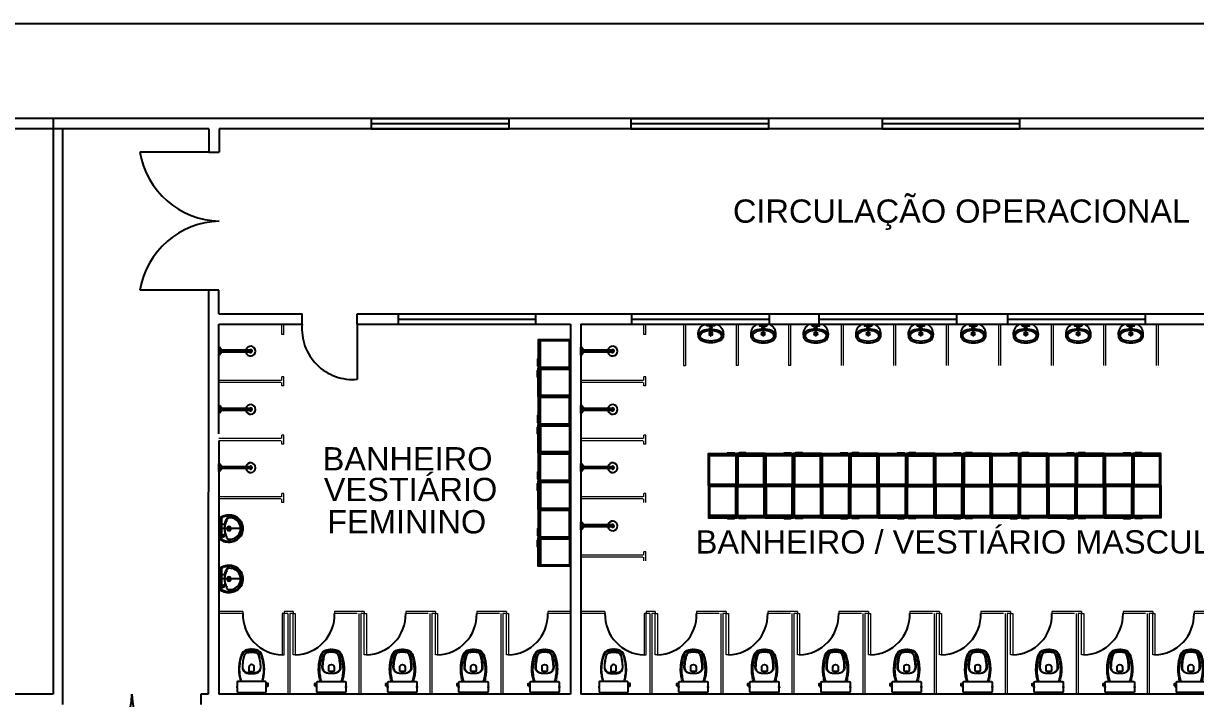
# Model space of a CAD drawing. Header units: metres. Extents: x 257 to 767, y -173 to 1.
# Drawn here: x 337.41 to 354.4, y -89.23 to -79.44 of the extents above; entities that cross this region are included whole.
import ezdxf
from ezdxf.enums import TextEntityAlignment as Align

# ---------------------------------------------------------------- set-up
doc = ezdxf.new("R2010")
doc.units = ezdxf.units.M
doc.header["$LTSCALE"] = 10
for name, pattern in [('ACAD_ISO02W100', [15, 12, -3]), ('HIDDEN', [0.375, 0.25, -0.125]), ('TRACEJADAX2', [38.1, 25.4, -12.7])]:
    doc.linetypes.add(name, pattern=pattern)
doc.layers.get('0').update_dxf_attribs({"color": 254})
for name, color, linetype in [('01-SANIT', 254, 'Continuous'), ('02-SANIT', 7, 'Continuous'), ('ELETEXTO LUMINÁRIAS', 254, 'Continuous'), ('ESQ', 254, 'Continuous'), ('exq. externa', 2, 'Continuous'), ('mancha', 7, 'Continuous'), ('Parede', 254, 'Continuous'), ('VP', 12, 'Continuous')]:
    doc.layers.add(name, color=color, linetype=linetype)
doc.layers.add('DIVISORIA', color=254, linetype='Continuous', lineweight=9)
for name, color, linetype, plot in [('Janelas', 254, 'Continuous', False), ('Móveis', 254, 'Continuous', False), ('Portas', 254, 'ACAD_ISO02W100', False)]:
    doc.layers.add(name, color=color, linetype=linetype, plot=plot)
doc.styles.add('ARIAL', font='')
doc.styles.get("Standard").update_dxf_attribs({"font": ''})
doc.styles.get('ARIAL').set_extended_font_data('Arial')
doc.styles.get('Standard').set_extended_font_data('Arial')

# ---------------------------------------------------------------- blocks, each defined once
blk = doc.blocks.new('CH')
at = {"layer": '01-SANIT'}
for p, q in [((-0.01, 0.328), (-0.01, 0.028)), ((0.01, 0.328), (0.01, 0.028)), ((-0.015, 0.028), (-0.04, 0.008)), ((0.04, 0.008), (-0.04, 0.008)), ((-0.04, 0.008), (-0.04, 0)), ((0.04, 0), (-0.04, 0)), ((0.015, 0.028), (-0.015, 0.028)), ((0.015, 0.028), (0.04, 0.008)), ((0.04, 0.008), (0.04, 0))]:
    blk.add_line(p, q, dxfattribs=at)
for radius, start, end in [(0.05, 281.537, 258.463), (0.015, 311.8103, 228.1897), (0.01, 0, 180)]:
    blk.add_arc((0, 0.328), radius, start, end, dxfattribs=at)
blk = doc.blocks.new('Armario 1 modulo')
at = {"layer": 'exq. externa', "color": 254}
for p, q in [((0.466, 0.395), (0.015, 0.395)), ((0.015, 0.395), (0.015, 0.015)), ((0.433, 0.395), (0.433, 0.015)), ((0.45, 0.395), (0.45, 0.015)), ((0.015, 0.015), (0.466, 0.015))]:
    blk.add_line(p, q, dxfattribs=at)
for points in [[(0, 0), (0.466, 0), (0.466, 0.41), (0, 0.41)], [(0.469, 0.278), (0.477, 0.278), (0.477, 0.376), (0.469, 0.376)]]:
    blk.add_lwpolyline(points, close=True, dxfattribs=at)
blk = doc.blocks.new('VSA-1')
at = {"layer": '01-SANIT', "color": 254}
blk.add_lwpolyline([(-0.155, 0.188, 0.003849), (-0.165, 0.223, -0.027799), (-0.18, 0.313, -0.018883), (-0.183, 0.351, -0.033646), (-0.182, 0.399, -0.016781), (-0.18, 0.426, -0.015438), (-0.172, 0.488, -0.023716), (-0.154, 0.561, -0.013571), (-0.146, 0.586, -0.02186), (-0.139, 0.605, -0.173345), (-0.095, 0.648, -0.045814), (-0.067, 0.656, -0.024058), (-0.055, 0.659, -0.042614), (-0.029, 0.663, -0.066108), (-0.023, 0.664, -0.047154), (0, 0.664, -0.047154), (0.023, 0.664, -0.066108), (0.029, 0.663, -0.042614), (0.055, 0.659, -0.024058), (0.067, 0.656, -0.045814), (0.095, 0.648, -0.173345), (0.139, 0.605, -0.02186), (0.146, 0.586, -0.013571), (0.154, 0.561, -0.023716), (0.172, 0.488, -0.015438), (0.18, 0.426, -0.016781), (0.182, 0.399, -0.033646), (0.183, 0.351, -0.018883), (0.18, 0.313, -0.027799), (0.165, 0.223, 0.003849), (0.155, 0.188)], format="xyb", dxfattribs=at)
for points in [[(0, 0.306, 0.041331), (0.061, 0.311, 0.129345), (0.104, 0.328, 0.234638), (0.14, 0.4, 0.044666), (0.132, 0.501, 0.031515), (0.114, 0.581, 0.151063), (0.095, 0.614, 0.148094), (0.059, 0.634, 0.031073), (0.045, 0.636, 0.035055), (0, 0.641, 0.035055), (-0.045, 0.636, 0.031073), (-0.059, 0.634, 0.148094), (-0.095, 0.614, 0.151063), (-0.114, 0.581, 0.031515), (-0.132, 0.501, 0.044666), (-0.14, 0.4, 0.234638), (-0.104, 0.328, 0.129345), (-0.061, 0.311, 0.041331)], [(0, 0.312, -0.041434), (-0.06, 0.316, -0.129651), (-0.1, 0.332, -0.234583), (-0.134, 0.4, -0.044678), (-0.126, 0.5, -0.031614), (-0.108, 0.58, -0.152477), (-0.091, 0.61, -0.148725), (-0.057, 0.628, -0.031624), (-0.044, 0.63, -0.035113), (0, 0.635, -0.035113), (0.044, 0.63, -0.031624), (0.057, 0.628, -0.148725), (0.091, 0.61, -0.152477), (0.108, 0.58, -0.031614), (0.126, 0.5, -0.044678), (0.135, 0.4, -0.234583), (0.1, 0.332, -0.129651), (0.06, 0.316, -0.041434)], [(0.04, 0.341), (0.04, 0.406, 0.164444), (0.032, 0.43, 0.245936), (0, 0.445, 0.245936), (-0.032, 0.43, 0.164444), (-0.04, 0.406), (-0.04, 0.341, 0.108885)]]:
    blk.add_lwpolyline(points, format="xyb", close=True, dxfattribs=at)
for points in [[(-0.224, 0.108), (-0.224, 0.1), (-0.224, 0.092)], [(-0.222, 0.091), (-0.222, 0.109)], [(0.222, 0.119), (0.222, 0.15)], [(0.222, 0.091), (0.222, 0.109)], [(0.225, 0.108), (0.225, 0.1), (0.225, 0.092)], [(0.236, 0.119), (0.236, 0.135), (0.236, 0.15)]]:
    blk.add_lwpolyline(points, dxfattribs=at)
at = {"layer": '02-SANIT', "color": 254}
blk.add_lwpolyline([(0.167, 0.185, -0.003882), (0.177, 0.22, 0.024258), (0.191, 0.3, 0.02486), (0.195, 0.35, 0.033324), (0.194, 0.4, 0.02486), (0.191, 0.44, 0.012268), (0.184, 0.49, 0.015806), (0.173, 0.54, 0.026699), (0.157, 0.59, 0.021919), (0.15, 0.61, 0.174675), (0.1, 0.658, 0.045452), (0.07, 0.668, 0.022856), (0.057, 0.671, 0.041289), (0.03, 0.675, 0.052091), (0.023, 0.676, 0.04333), (0, 0.676, 0.04333), (-0.023, 0.676, 0.052091), (-0.03, 0.675, 0.041289), (-0.057, 0.671, 0.022856), (-0.07, 0.668, 0.045452), (-0.1, 0.658, 0.174675), (-0.149, 0.61, 0.021919), (-0.157, 0.59, 0.026699), (-0.172, 0.54, 0.015806), (-0.184, 0.49, 0.012268), (-0.191, 0.44, 0.02486), (-0.194, 0.4, 0.033324), (-0.194, 0.35, 0.02486), (-0.19, 0.3, 0.024258), (-0.176, 0.22, -0.003882), (-0.167, 0.185)], format="xyb", dxfattribs=at)
blk.add_lwpolyline([(0, 0.185), (-0.205, 0.185, 0.059373), (-0.21, 0.184, 0.333509), (-0.222, 0.169), (-0.222, 0.15), (-0.222, 0.119), (-0.222, 0.109), (-0.225, 0.109, 0.252251), (-0.225, 0.109, 0.160103), (-0.228, 0.1, 0.160103), (-0.225, 0.091, 0.252251), (-0.225, 0.091), (-0.222, 0.091), (-0.222, 0.032, 0.327853), (-0.207, 0.015, 0.087637), (-0.204, 0.015), (0, 0.015), (0.204, 0.015, 0.087637), (0.207, 0.015, 0.327853), (0.222, 0.032), (0.222, 0.091), (0.225, 0.091, 0.252251), (0.225, 0.091, 0.160103), (0.228, 0.1, 0.160103), (0.225, 0.109, 0.252251), (0.225, 0.109), (0.222, 0.109), (0.222, 0.119), (0.236, 0.119), (0.236, 0.117), (0.252, 0.117), (0.252, 0.135), (0.252, 0.153), (0.236, 0.153), (0.236, 0.15), (0.222, 0.15), (0.222, 0.169, 0.333509), (0.21, 0.184, 0.059373), (0.205, 0.185)], format="xyb", close=True, dxfattribs=at)
blk = doc.blocks.new('L-710-S')
at = {"color": 254}
for points in [[(0, -0.381, 0.10998), (0.1, -0.359, 0.136805), (0.2, -0.273, 0.105367), (0.235, -0.182, 0.094885), (0.232, -0.082, 0.089453), (0.196, -0.001, 0.225207), (0.193, 0), (0, 0), (-0.193, 0, 0.225207), (-0.196, -0.001, 0.089453), (-0.232, -0.082, 0.094885), (-0.235, -0.182, 0.105367), (-0.2, -0.273, 0.136805), (-0.1, -0.359, 0.10998)], [(0, -0.061, -0.079883), (0.08, -0.072, -0.062979), (0.148, -0.1), (0.169, -0.113, -0.219797), (0.181, -0.132, -0.133269), (0.172, -0.222, -0.164756), (0.1, -0.311, -0.147853), (0, -0.341, -0.147853), (-0.1, -0.311, -0.164756), (-0.172, -0.222, -0.133269), (-0.181, -0.132, -0.219797), (-0.169, -0.113), (-0.148, -0.1, -0.062979), (-0.08, -0.072, -0.079883)]]:
    blk.add_lwpolyline(points, format="xyb", close=True, dxfattribs=at)
for points in [[(0, -0.366, 0.109891), (0.094, -0.345, 0.136688), (0.187, -0.264, 0.105267), (0.221, -0.179, 0.09474), (0.217, -0.085, 0.080334), (0.19, -0.02, 0.268725), (0.181, -0.015), (0, -0.015), (-0.181, -0.015, 0.268725), (-0.19, -0.02, 0.080334), (-0.217, -0.085, 0.09474), (-0.221, -0.179, 0.105267), (-0.187, -0.264, 0.136688), (-0.094, -0.345, 0.109891), (0, -0.366)], [(-0.169, -0.113, 0.050136), (-0.2, -0.136, -0.167761), (-0.208, -0.141, -0.530451), (-0.211, -0.138, -0.111258), (-0.208, -0.132, -0.033296), (-0.2, -0.124, -0.062258), (-0.135, -0.082, -0.055385), (-0.087, -0.063, 0.318426), (-0.071, -0.042), (-0.071, -0.017)], [(0.144, -0.107, 0.063104), (0.078, -0.081, 0.07532), (0.005, -0.07), (-0.005, -0.07, 0.075371), (-0.078, -0.081, 0.063104), (-0.144, -0.107, 0.063104)]]:
    blk.add_lwpolyline(points, format="xyb", dxfattribs=at)
for points in [[(-0.195, -0.003), (-0.187, -0.015)], [(0.195, -0.003), (0.187, -0.015)]]:
    blk.add_lwpolyline(points, dxfattribs=at)
for centre, radius in [((0, -0.141), 0.035), ((0, -0.141), 0.0225), ((0.125, -0.046), 0.0175)]:
    blk.add_circle(centre, radius, dxfattribs=at)
blk.add_arc((0.034, -0.32), 0.247, 42.2948, 56.8012, dxfattribs=at)
at = {"layer": 'VP', "color": 254}
for p, q in [((0, -0.385), (0, 0.025)), ((-0.042, -0.141), (0.042, -0.141)), ((0.104, -0.046), (0.148, -0.046)), ((0.125, -0.069), (0.125, -0.018))]:
    blk.add_line(p, q, dxfattribs=at)
at = {"color": 254, "flags": 3}
blk.add_attdef('CODIGO', text='', height=0.024, dxfattribs=at).set_placement((0, 0), align=Align.MIDDLE)
blk = doc.blocks.new('Lavabo_01')
for p, q in [((0.097, 0), (-0.097, 0)), ((-0.06, 0), (-0.056, -0.014)), ((0.056, -0.014), (0.06, 0)), ((-0.049, -0.02), (0.049, -0.02))]:
    blk.add_line(p, q)
for centre, radius in [((-0.022, -0.122), 0.00375), ((-0.022, -0.147), 0.00375), ((0, -0.045), 0.0175), ((0, -0.11), 0.00375), ((0, -0.135), 0.00375), ((0, -0.16), 0.00375), ((0.022, -0.122), 0.00375), ((0.022, -0.147), 0.00375)]:
    blk.add_circle(centre, radius)
for centre, radius, start, end in [((0.071, -0.083), 0.0868, 59.8565, 73.0807), ((-0.022, -0.139), 0.16, 125.437, 189.5153), ((-0.119, -0.165), 0.0612, 156.3479, 198.8949), ((-0.081, -0.183), 0.103, 134.3531, 155.2998), ((-0.121, -0.165), 0.0343, 164.3138, 203.1493), ((-0.062, -0.194), 0.0999, 114.7336, 157.3522), ((-0.067, -0.206), 0.129, 113.3703, 131.8927), ((0, -0.383), 0.318, 68.1371, 111.8629), ((-0.071, -0.083), 0.0868, 106.9193, 120.1435), ((0, -0.38), 0.295, 69.4, 110.6), ((-0.049, -0.012), 0.0075, 194.0362, 270), ((0.049, -0.012), 0.0075, 270, 345.9638), ((0.062, -0.194), 0.0999, 22.6478, 65.2664), ((0.022, -0.139), 0.16, 350.4847, 54.563), ((0.067, -0.206), 0.129, 48.1073, 66.6297), ((0.081, -0.183), 0.103, 24.7002, 45.6469), ((0.121, -0.165), 0.0343, 336.8507, 15.6862), ((0.119, -0.165), 0.0612, 341.1051, 23.6521), ((-0.081, -0.146), 0.103, 202.0559, 233.1551), ((-0.086, -0.148), 0.0732, 204.4742, 243.2237), ((-0.068, -0.12), 0.132, 235.3776, 247.7982), ((0, 0.056), 0.295, 246.2032, 293.7968), ((0, 0.053), 0.318, 248.217, 291.783), ((0.068, -0.12), 0.132, 292.2018, 304.6224), ((0.086, -0.148), 0.0732, 296.7763, 335.5258), ((0.081, -0.146), 0.103, 306.8449, 337.9441)]:
    blk.add_arc(centre, radius, start, end)

msp = doc.modelspace()

# ---------------------------------------------------------------- linework, layer by layer
at = {"color": 254}
for p, q in [((340.093, -80.814), (337.838, -80.814)), ((337.838, -80.814), (337.838, -89.163)), ((337.979, -89.313), (337.979, -80.964)), ((340.093, -80.964), (337.979, -80.964)), ((340.093, -80.964), (340.093, -81.306)), ((342.246, -83.649), (354.518, -83.649)), ((342.246, -83.799), (345.335, -83.799)), ((345.335, -83.799), (345.335, -89.164)), ((345.485, -83.799), (345.485, -89.164)), ((345.485, -83.799), (354.518, -83.799))]:
    msp.add_line(p, q, dxfattribs=at)
at = {"layer": 'DIVISORIA', "color": 254}
for p, q in [((346.975, -83.799), (346.975, -84.399)), ((347.005, -83.799), (347.005, -84.399)), ((347.736, -83.799), (347.736, -84.399)), ((347.766, -83.799), (347.766, -84.399)), ((348.497, -83.799), (348.497, -84.399)), ((348.527, -83.799), (348.527, -84.399)), ((349.258, -83.799), (349.258, -84.399)), ((349.288, -83.799), (349.288, -84.399)), ((350.019, -83.799), (350.019, -84.399)), ((350.049, -83.799), (350.049, -84.399)), ((350.78, -83.799), (350.78, -84.399)), ((350.81, -83.799), (350.81, -84.399)), ((351.541, -83.799), (351.541, -84.399)), ((351.571, -83.799), (351.571, -84.399)), ((352.302, -83.799), (352.302, -84.399)), ((352.332, -83.799), (352.332, -84.399)), ((353.063, -83.799), (353.063, -84.399)), ((353.093, -83.799), (353.093, -84.399)), ((353.824, -83.799), (353.824, -84.399)), ((353.854, -83.799), (353.854, -84.399)), ((341.182, -83.949), (341.152, -83.949)), ((346.43, -83.949), (346.4, -83.949)), ((346.975, -84.399), (347.005, -84.399)), ((347.766, -84.399), (347.736, -84.399)), ((348.527, -84.399), (348.497, -84.399)), ((341.137, -84.614), (340.237, -84.614)), ((341.182, -84.564), (341.152, -84.564)), ((346.385, -84.614), (345.485, -84.614)), ((346.43, -84.564), (346.4, -84.564)), ((341.137, -84.644), (340.237, -84.644)), ((341.182, -84.694), (341.152, -84.694)), ((346.385, -84.644), (345.485, -84.644)), ((346.43, -84.694), (346.4, -84.694)), ((341.137, -85.459), (340.237, -85.459)), ((341.182, -85.409), (341.152, -85.409)), ((346.385, -85.459), (345.485, -85.459)), ((346.43, -85.409), (346.4, -85.409)), ((341.137, -85.489), (340.237, -85.489)), ((341.182, -85.539), (341.152, -85.539)), ((346.385, -85.489), (345.485, -85.489)), ((346.43, -85.539), (346.4, -85.539)), ((341.137, -86.304), (340.237, -86.304)), ((341.182, -86.254), (341.152, -86.254)), ((346.385, -86.304), (345.485, -86.304)), ((346.43, -86.254), (346.4, -86.254)), ((341.137, -86.334), (340.237, -86.334)), ((341.182, -86.384), (341.152, -86.384)), ((346.385, -86.334), (345.485, -86.334)), ((346.385, -87.149), (345.485, -87.149)), ((346.43, -87.099), (346.4, -87.099)), ((346.385, -87.179), (345.485, -87.179)), ((340.587, -87.964), (340.237, -87.964)), ((340.587, -87.994), (340.237, -87.994)), ((341.317, -87.964), (341.187, -87.964)), ((341.237, -87.994), (341.187, -87.994)), ((341.317, -87.994), (341.267, -87.994)), ((342.244, -87.964), (341.917, -87.964)), ((342.244, -87.994), (341.917, -87.994)), ((342.347, -87.964), (342.217, -87.964)), ((342.347, -87.994), (342.297, -87.994)), ((343.274, -87.964), (342.947, -87.964)), ((343.274, -87.994), (342.947, -87.994)), ((343.377, -87.964), (343.247, -87.964)), ((343.377, -87.994), (343.327, -87.994)), ((344.305, -87.964), (343.977, -87.964)), ((344.305, -87.994), (343.977, -87.994)), ((344.407, -87.964), (344.277, -87.964)), ((344.407, -87.994), (344.357, -87.994)), ((345.335, -87.964), (345.007, -87.964)), ((345.335, -87.994), (345.007, -87.994)), ((345.835, -87.964), (345.485, -87.964)), ((345.835, -87.994), (345.485, -87.994)), ((346.565, -87.964), (346.435, -87.964)), ((346.485, -87.994), (346.435, -87.994)), ((346.565, -87.994), (346.515, -87.994)), ((347.492, -87.964), (347.165, -87.964)), ((347.492, -87.994), (347.165, -87.994)), ((347.595, -87.964), (347.465, -87.964)), ((347.595, -87.994), (347.545, -87.994)), ((348.523, -87.964), (348.195, -87.964)), ((348.523, -87.994), (348.195, -87.994)), ((348.625, -87.964), (348.495, -87.964)), ((348.625, -87.994), (348.575, -87.994)), ((349.553, -87.964), (349.225, -87.964)), ((349.553, -87.994), (349.225, -87.994)), ((349.655, -87.964), (349.525, -87.964)), ((349.655, -87.964), (349.525, -87.964)), ((349.655, -87.994), (349.605, -87.994)), ((349.655, -87.994), (349.605, -87.994)), ((350.583, -87.964), (350.255, -87.964)), ((350.583, -87.964), (350.255, -87.964)), ((350.583, -87.994), (350.255, -87.994)), ((350.583, -87.994), (350.255, -87.994)), ((350.686, -87.964), (350.556, -87.964)), ((350.686, -87.994), (350.636, -87.994)), ((351.613, -87.964), (351.286, -87.964)), ((351.613, -87.994), (351.286, -87.994)), ((351.716, -87.964), (351.586, -87.964)), ((351.716, -87.994), (351.666, -87.994)), ((352.643, -87.964), (352.316, -87.964)), ((352.643, -87.994), (352.316, -87.994)), ((352.746, -87.964), (352.616, -87.964)), ((352.746, -87.964), (352.616, -87.964)), ((352.746, -87.994), (352.696, -87.994)), ((352.746, -87.994), (352.696, -87.994)), ((353.673, -87.964), (353.346, -87.964)), ((353.673, -87.964), (353.346, -87.964)), ((353.673, -87.994), (353.346, -87.994)), ((353.673, -87.994), (353.346, -87.994)), ((353.776, -87.964), (353.646, -87.964)), ((353.776, -87.994), (353.726, -87.994)), ((354.703, -87.964), (354.376, -87.964)), ((354.703, -87.994), (354.376, -87.994))]:
    msp.add_line(p, q, dxfattribs=at)
for points in [[(341.152, -83.949), (341.152, -83.799)], [(341.182, -83.949), (341.182, -83.799)], [(346.4, -83.949), (346.4, -83.799)], [(346.43, -83.949), (346.43, -83.799)], [(341.152, -84.614), (341.152, -84.564)], [(341.182, -84.694), (341.182, -84.564)], [(346.4, -84.614), (346.4, -84.564)], [(346.43, -84.694), (346.43, -84.564)], [(341.152, -84.694), (341.152, -84.644)], [(346.4, -84.694), (346.4, -84.644)], [(341.152, -85.459), (341.152, -85.409)], [(341.182, -85.539), (341.182, -85.409)], [(346.4, -85.459), (346.4, -85.409)], [(346.43, -85.539), (346.43, -85.409)], [(341.152, -85.539), (341.152, -85.489)], [(346.4, -85.539), (346.4, -85.489)], [(341.152, -86.304), (341.152, -86.254)], [(341.182, -86.384), (341.182, -86.254)], [(346.4, -86.304), (346.4, -86.254)], [(346.43, -86.384), (346.43, -86.254)], [(341.152, -86.384), (341.152, -86.334)], [(346.4, -86.384), (346.4, -86.334)], [(346.4, -87.149), (346.4, -87.099)], [(346.43, -87.229), (346.43, -87.099)], [(346.4, -87.229), (346.4, -87.179)], [(340.587, -87.964), (340.587, -87.994)], [(341.187, -87.964), (341.187, -87.994)], [(341.237, -87.994), (341.237, -89.164)], [(341.267, -87.994), (341.267, -89.164)], [(341.317, -87.964), (341.317, -87.994)], [(341.917, -87.964), (341.917, -87.994)], [(342.267, -87.994), (342.267, -89.164)], [(342.297, -87.994), (342.297, -89.164)], [(342.347, -87.964), (342.347, -87.994)], [(342.947, -87.964), (342.947, -87.994)], [(343.297, -87.994), (343.297, -89.164)], [(343.327, -87.994), (343.327, -89.164)], [(343.377, -87.964), (343.377, -87.994)], [(343.977, -87.964), (343.977, -87.994)], [(344.327, -87.994), (344.327, -89.164)], [(344.357, -87.994), (344.357, -89.164)], [(344.407, -87.964), (344.407, -87.994)], [(345.007, -87.964), (345.007, -87.994)], [(345.835, -87.964), (345.835, -87.994)], [(346.435, -87.964), (346.435, -87.994)], [(346.485, -87.994), (346.485, -89.164)], [(346.515, -87.994), (346.515, -89.164)], [(346.565, -87.964), (346.565, -87.994)], [(347.165, -87.964), (347.165, -87.994)], [(347.515, -87.994), (347.515, -89.164)], [(347.545, -87.994), (347.545, -89.164)], [(347.595, -87.964), (347.595, -87.994)], [(348.195, -87.964), (348.195, -87.994)], [(348.545, -87.994), (348.545, -89.164)], [(348.575, -87.994), (348.575, -89.164)], [(348.625, -87.964), (348.625, -87.994)], [(349.225, -87.964), (349.225, -87.994)], [(349.575, -87.994), (349.575, -89.164)], [(349.605, -87.994), (349.605, -89.164)], [(349.605, -87.994), (349.605, -89.164)], [(349.655, -87.964), (349.655, -87.994)], [(349.655, -87.964), (349.655, -87.994)], [(350.255, -87.964), (350.255, -87.994)], [(350.255, -87.964), (350.255, -87.994)], [(350.606, -87.994), (350.606, -89.164)], [(350.636, -87.994), (350.636, -89.164)], [(350.686, -87.964), (350.686, -87.994)], [(351.286, -87.964), (351.286, -87.994)], [(351.636, -87.994), (351.636, -89.164)], [(351.666, -87.994), (351.666, -89.164)], [(351.716, -87.964), (351.716, -87.994)], [(352.316, -87.964), (352.316, -87.994)], [(352.666, -87.994), (352.666, -89.164)], [(352.696, -87.994), (352.696, -89.164)], [(352.696, -87.994), (352.696, -89.164)], [(352.746, -87.964), (352.746, -87.994)], [(352.746, -87.964), (352.746, -87.994)], [(353.346, -87.964), (353.346, -87.994)], [(353.346, -87.964), (353.346, -87.994)], [(353.696, -87.994), (353.696, -89.164)], [(353.726, -87.994), (353.726, -89.164)], [(353.776, -87.964), (353.776, -87.994)], [(354.376, -87.964), (354.376, -87.994)]]:
    msp.add_lwpolyline(points, dxfattribs=at)
for points in [[(341.157, -88.594), (341.187, -88.594), (341.187, -87.994), (341.157, -87.994)], [(341.347, -88.594), (341.317, -88.594), (341.317, -87.994), (341.347, -87.994)], [(342.377, -88.594), (342.347, -88.594), (342.347, -87.994), (342.377, -87.994)], [(343.407, -88.594), (343.377, -88.594), (343.377, -87.994), (343.407, -87.994)], [(344.437, -88.594), (344.407, -88.594), (344.407, -87.994), (344.437, -87.994)], [(346.405, -88.594), (346.435, -88.594), (346.435, -87.994), (346.405, -87.994)], [(346.595, -88.594), (346.565, -88.594), (346.565, -87.994), (346.595, -87.994)], [(347.625, -88.594), (347.595, -88.594), (347.595, -87.994), (347.625, -87.994)], [(348.655, -88.594), (348.625, -88.594), (348.625, -87.994), (348.655, -87.994)], [(349.685, -88.594), (349.655, -88.594), (349.655, -87.994), (349.685, -87.994)], [(349.685, -88.594), (349.655, -88.594), (349.655, -87.994), (349.685, -87.994)], [(350.716, -88.594), (350.686, -88.594), (350.686, -87.994), (350.716, -87.994)], [(351.746, -88.594), (351.716, -88.594), (351.716, -87.994), (351.746, -87.994)], [(352.776, -88.594), (352.746, -88.594), (352.746, -87.994), (352.776, -87.994)], [(352.776, -88.594), (352.746, -88.594), (352.746, -87.994), (352.776, -87.994)], [(353.806, -88.594), (353.776, -88.594), (353.776, -87.994), (353.806, -87.994)]]:
    msp.add_lwpolyline(points, close=True, dxfattribs=at)
at = {"layer": 'ELETEXTO LUMINÁRIAS', "color": 254}
msp.add_lwpolyline([(336.338, -79.438), (369.517, -79.438), (369.517, -119.053), (336.338, -119.053)], close=True, dxfattribs=at)
at = {"layer": 'ESQ', "color": 254, "linetype": 'HIDDEN'}
for centre, start, end in [((341.172, -88.009), 178.5312, 268.5312), ((341.332, -88.009), 271.4688, 1.4688), ((342.362, -88.009), 271.4688, 1.4688), ((343.392, -88.009), 271.4688, 1.4688), ((344.422, -88.009), 271.4688, 1.4688), ((346.42, -88.009), 178.5312, 268.5312), ((346.58, -88.009), 271.4688, 1.4688), ((347.61, -88.009), 271.4688, 1.4688), ((348.64, -88.009), 271.4688, 1.4688), ((349.67, -88.009), 271.4688, 1.4688), ((349.67, -88.009), 271.4688, 1.4688), ((350.701, -88.009), 271.4688, 1.4688), ((351.731, -88.009), 271.4688, 1.4688), ((352.761, -88.009), 271.4688, 1.4688), ((352.761, -88.009), 271.4688, 1.4688), ((353.791, -88.009), 271.4688, 1.4688)]:
    msp.add_arc(centre, 0.585, start, end, dxfattribs=at)
at = {"layer": 'Janelas', "color": 254}
for p, q in [((342.449, -80.814), (342.449, -80.964)), ((342.449, -80.814), (342.449, -80.889)), ((342.449, -80.814), (344.449, -80.814)), ((344.449, -80.964), (344.449, -80.814)), ((346.211, -80.814), (346.211, -80.964)), ((346.211, -80.814), (346.211, -80.889)), ((346.211, -80.814), (348.211, -80.814)), ((348.211, -80.964), (348.211, -80.814)), ((349.852, -80.814), (349.852, -80.964)), ((349.852, -80.814), (349.852, -80.889)), ((349.852, -80.814), (351.852, -80.814)), ((351.852, -80.964), (351.852, -80.814)), ((342.449, -80.889), (344.449, -80.889)), ((342.449, -80.964), (344.449, -80.964)), ((346.211, -80.889), (348.211, -80.889)), ((346.211, -80.964), (348.211, -80.964)), ((349.852, -80.889), (351.852, -80.889)), ((349.852, -80.964), (351.852, -80.964)), ((342.836, -83.649), (342.836, -83.799)), ((342.836, -83.649), (342.836, -83.724)), ((342.836, -83.649), (344.836, -83.649)), ((342.836, -83.724), (344.836, -83.724)), ((344.836, -83.799), (344.836, -83.649)), ((346.221, -83.649), (346.221, -83.799)), ((346.221, -83.649), (346.221, -83.724)), ((346.221, -83.649), (348.221, -83.649)), ((346.221, -83.724), (348.221, -83.724)), ((348.221, -83.799), (348.221, -83.649)), ((348.935, -83.649), (348.935, -83.799)), ((348.935, -83.649), (348.935, -83.724)), ((348.935, -83.649), (350.935, -83.649)), ((348.935, -83.724), (350.935, -83.724)), ((350.935, -83.799), (350.935, -83.649)), ((351.673, -83.649), (351.673, -83.799)), ((351.673, -83.649), (351.673, -83.724)), ((351.673, -83.649), (353.673, -83.649)), ((351.673, -83.724), (353.673, -83.724)), ((353.673, -83.799), (353.673, -83.649)), ((342.836, -83.799), (344.836, -83.799)), ((346.221, -83.799), (348.221, -83.799)), ((348.935, -83.799), (350.935, -83.799)), ((351.673, -83.799), (353.673, -83.799))]:
    msp.add_line(p, q, dxfattribs=at)
at = {"layer": 'Parede', "color": 254}
for p, q in [((344.496, -80.814), (333.357, -80.814)), ((365.531, -80.814), (340.238, -80.814)), ((340.087, -80.964), (333.357, -80.964)), ((340.093, -80.964), (333.357, -80.964)), ((340.242, -80.964), (340.243, -81.306)), ((365.381, -80.964), (340.242, -80.964)), ((340.093, -81.306), (340.243, -81.306)), ((340.093, -81.306), (340.241, -81.306)), ((340.087, -89.162), (340.093, -83.306)), ((340.239, -83.306), (340.092, -83.306)), ((340.239, -83.649), (340.239, -83.306)), ((340.239, -83.649), (341.446, -83.649)), ((341.446, -83.799), (341.446, -83.649)), ((342.246, -83.799), (342.246, -83.649)), ((340.237, -85.389), (340.239, -83.799)), ((340.237, -83.799), (341.446, -83.799)), ((337.838, -89.163), (336.172, -89.164)), ((337.979, -89.313), (337.979, -89.163)), ((340.087, -89.164), (339.979, -89.163)), ((339.979, -89.163), (339.979, -89.313)), ((345.335, -89.164), (340.237, -89.164)), ((356.764, -89.164), (345.485, -89.164)), ((350.583, -89.164), (345.485, -89.164))]:
    msp.add_line(p, q, dxfattribs=at)
msp.add_lwpolyline([(340.237, -85.489), (340.237, -89.164)], dxfattribs=at)
at = {"layer": 'Portas', "color": 254}
msp.add_line((340.093, -81.306), (339.093, -81.306), dxfattribs=at)
at = {"layer": 'Portas', "color": 254, "linetype": 'TRACEJADAX2'}
msp.add_line((340.093, -83.306), (339.093, -83.306), dxfattribs=at)
at = {"layer": 'Portas', "color": 254, "linetype": 'ByBlock'}
msp.add_line((342.246, -83.799), (342.246, -84.599), dxfattribs=at)
at = {"layer": 'Portas', "color": 254, "linetype": 'TRACEJADAX2'}
for centre, start, end in [((340.277, -81.105), 189.598, 268.3838), ((337.779, -89.129), 279.598, 358.3838), ((340.179, -89.129), 181.6162, 260.402)]:
    msp.add_arc(centre, 1.201, start, end, dxfattribs=at)
at = {"layer": 'Portas', "color": 254}
for centre, radius, start, end in [((340.277, -83.506), 1.201, 91.6162, 170.402), ((342.178, -83.866), 0.735, 174.6965, 275.3035)]:
    msp.add_arc(centre, radius, start, end, dxfattribs=at)

# ---------------------------------------------------------------- block references
at = {"layer": 'exq. externa', "color": 254}
for p, rotation in [((345.335, -84.027), 180), ((345.335, -84.847), 180), ((345.335, -85.667), 180), ((348.156, -86.14), 90), ((348.976, -86.14), 90), ((349.796, -86.14), 90), ((350.616, -86.14), 90), ((351.436, -86.14), 90), ((352.256, -86.14), 90), ((353.076, -86.14), 90), ((353.896, -86.14), 90), ((347.336, -86.14), 269.9999999999999), ((348.156, -86.14), 269.9999999999999), ((348.976, -86.14), 269.9999999999999), ((349.796, -86.14), 269.9999999999999), ((350.616, -86.14), 269.9999999999999), ((351.436, -86.14), 269.9999999999999), ((352.256, -86.14), 269.9999999999999), ((353.076, -86.14), 269.9999999999999), ((345.335, -86.487), 180)]:
    msp.add_blockref('Armario 1 modulo', p, dxfattribs=dict(at, rotation=rotation))
at = {"layer": 'exq. externa', "color": 254, "xscale": -1}
for p in [(345.335, -84.847), (345.335, -85.667), (345.335, -86.487), (345.335, -87.307)]:
    msp.add_blockref('Armario 1 modulo', p, dxfattribs=at)
for p, rotation in [((347.336, -86.14), 270.0000000000001), ((348.156, -86.14), 270.0000000000001), ((348.976, -86.14), 270.0000000000001), ((349.796, -86.14), 270.0000000000001), ((350.616, -86.14), 270.0000000000001), ((351.436, -86.14), 270.0000000000001), ((352.256, -86.14), 270.0000000000001), ((353.076, -86.14), 270.0000000000001), ((348.156, -86.14), 90), ((348.976, -86.14), 90), ((349.796, -86.14), 90), ((350.616, -86.14), 90), ((351.436, -86.14), 90), ((352.256, -86.14), 90), ((353.076, -86.14), 90), ((353.896, -86.14), 90)]:
    msp.add_blockref('Armario 1 modulo', p, dxfattribs=dict(at, rotation=rotation))
at = {"layer": 'mancha', "color": 254}
for name, p, xscale, yscale, zscale, rotation in [('CH', (340.237, -84.19), 1.412278986542333, 1.412278986542333, 1.412278986542333, 270), ('CH', (345.485, -84.19), 1.412278986542333, 1.412278986542333, 1.412278986542333, 270), ('CH', (340.237, -85.035), 1.412278986542333, 1.412278986542333, 1.412278986542333, 270), ('CH', (345.485, -85.035), 1.412278986542333, 1.412278986542333, 1.412278986542333, 270), ('CH', (340.237, -85.88), 1.412278986542333, 1.412278986542333, 1.412278986542333, 270), ('CH', (345.485, -85.88), 1.412278986542333, 1.412278986542333, 1.412278986542333, 270), ('L-710-S', (340.267, -86.763), -0.8424223231909309, 0.8424223231909309, 0.8424223231909309, 90), ('CH', (345.485, -86.725), 1.412278986542333, 1.412278986542333, 1.412278986542333, 270), ('L-710-S', (340.267, -87.494), -0.8424223231909309, 0.8424223231909309, 0.8424223231909309, 90)]:
    msp.add_blockref(name, p, dxfattribs=dict(at, xscale=xscale, yscale=yscale, zscale=zscale, rotation=rotation))
at = {"layer": 'mancha', "color": 254, "yscale": 0.9484710038573212, "zscale": 0.9484710038573212}
for p, xscale in [((340.713, -89.156), 0.9484710038573212), ((341.87, -89.156), -0.9484710038573212), ((342.9, -89.156), -0.9484710038573212), ((343.93, -89.156), -0.9484710038573212), ((344.961, -89.156), -0.9484710038573212), ((345.961, -89.156), 0.9484710038573212), ((347.118, -89.156), -0.9484710038573212), ((348.148, -89.156), -0.9484710038573212), ((349.178, -89.156), -0.9484710038573212), ((350.209, -89.156), -0.9484710038573212), ((350.209, -89.156), -0.9484710038573212), ((351.239, -89.156), -0.9484710038573212), ((352.269, -89.156), -0.9484710038573212), ((353.299, -89.156), -0.9484710038573212), ((353.299, -89.156), -0.9484710038573212), ((354.329, -89.156), -0.9484710038573212)]:
    msp.add_blockref('VSA-1', p, dxfattribs=dict(at, xscale=xscale))
at = {"layer": 'Móveis', "color": 254, "xscale": -1}
msp.add_blockref('Lavabo_01', (347.37, -83.805), dxfattribs=at)
at = {"layer": 'Móveis', "color": 254}
for p in [(348.131, -83.805), (348.892, -83.805), (349.653, -83.805), (350.414, -83.805), (351.175, -83.805), (351.936, -83.805), (352.697, -83.805), (353.458, -83.805)]:
    msp.add_blockref('Lavabo_01', p, dxfattribs=at)

# ---------------------------------------------------------------- texts
at = {"layer": 'ELETEXTO LUMINÁRIAS', "color": 254, "ltscale": 0.05, "style": 'ARIAL'}
for s, p in [('CIRCULAÇÃO OPERACIONAL', (347.691, -82.328)), ('BANHEIRO', (341.743, -85.92)), (' VESTIÁRIO', (341.629, -86.365)), ('FEMININO', (341.81, -86.833)), ('BANHEIRO / VESTIÁRIO MASCULINO', (347.151, -87.125))]:
    msp.add_text(s, height=0.3375, rotation=360, dxfattribs=at).set_placement(p)

doc.saveas('drawing.dxf')
